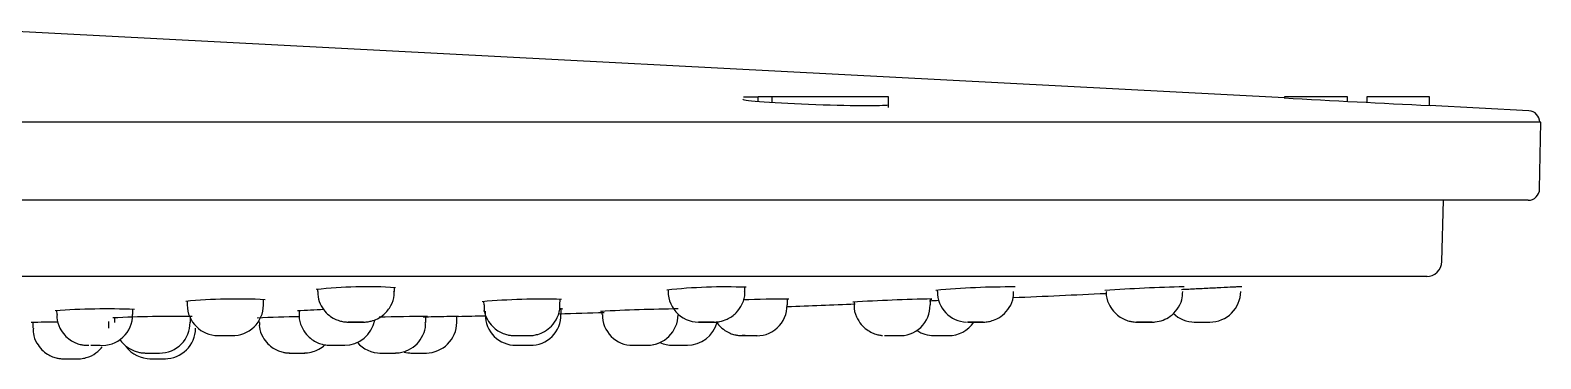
# Model space of a CAD drawing. Header units: millimetres. Extents: x -60 to 7633, y -2614 to 2146.
# Drawn here: x 7555.1 to 7633.2, y 1950.5 to 1967.5 of the extents above; entities that cross this region are included whole.
import ezdxf

# ---------------------------------------------------------------- set-up
doc = ezdxf.new("R2010")
doc.units = ezdxf.units.MM
doc.layers.get('0').update_dxf_attribs({"color": 250})

msp = doc.modelspace()

# ---------------------------------------------------------------- linework, layer by layer
at = {"linetype": 'Continuous'}
for p, q in [((7619.945, 1963.986), (7553.064, 1967.491)), ((7591.973, 1964.039), (7592.742, 1964.039)), ((7593.449, 1964.039), (7592.742, 1964.039)), ((7592.742, 1963.813), (7592.742, 1964.039)), ((7599.473, 1964.039), (7593.449, 1964.039)), ((7593.449, 1964.039), (7593.449, 1963.759)), ((7599.473, 1963.489), (7599.473, 1964.039)), ((7623.195, 1964.039), (7619.945, 1964.039)), ((7619.945, 1964.039), (7619.945, 1963.986)), ((7623.195, 1963.812), (7623.195, 1964.039)), ((7627.445, 1964.039), (7624.195, 1964.039)), ((7624.195, 1964.039), (7624.195, 1963.76)), ((7627.445, 1963.593), (7627.445, 1964.039)), ((7632.576, 1963.324), (7627.445, 1963.593)), ((7633.195, 1962.725), (7423.195, 1962.725)), ((7633.134, 1959.282), (7633.195, 1962.725)), ((7632.535, 1958.692), (7423.855, 1958.692)), ((7628.08, 1955.523), (7628.163, 1958.692)), ((7627.327, 1954.746), (7528.197, 1954.746)), ((7569.955, 1954.083), (7569.956, 1953.978)), ((7573.933, 1953.978), (7573.935, 1954.154)), ((7588.077, 1954.06), (7588.078, 1953.977)), ((7592.055, 1953.978), (7592.057, 1954.207)), ((7601.983, 1954.042), (7601.983, 1953.977)), ((7617.683, 1953.978), (7617.683, 1953.978)), ((7556.474, 1952.991), (7556.476, 1952.778)), ((7560.413, 1952.778), (7560.415, 1953.058)), ((7563.22, 1953.478), (7563.222, 1953.278)), ((7567.167, 1953.278), (7567.17, 1953.564)), ((7569.004, 1952.976), (7569.006, 1952.777)), ((7578.546, 1953.459), (7578.548, 1953.278)), ((7582.493, 1953.278), (7582.496, 1953.577)), ((7582.558, 1952.778), (7582.56, 1953.075)), ((7594.253, 1953.278), (7594.256, 1953.585)), ((7597.699, 1953.431), (7597.7, 1953.278)), ((7601.646, 1953.278), (7601.649, 1953.587)), ((7555.241, 1952.37), (7555.244, 1952.077)), ((7559.169, 1952.078), (7559.172, 1952.418)), ((7559.461, 1952.616), (7559.464, 1952.377)), ((7563.394, 1952.378), (7563.396, 1952.681)), ((7566.932, 1952.499), (7566.933, 1952.377)), ((7575.558, 1952.378), (7575.561, 1952.686)), ((7577.16, 1952.378), (7577.162, 1952.685)), ((7578.619, 1952.964), (7578.621, 1952.777)), ((7584.663, 1952.954), (7584.665, 1952.777)), ((7613.109, 1952.392), (7612.297, 1952.392)), ((7615.278, 1952.392), (7616.091, 1952.392)), ((7564.8, 1951.692), (7565.552, 1951.692)), ((7564.867, 1951.692), (7565.268, 1951.692)), ((7565.268, 1951.692), (7565.496, 1951.692)), ((7580.126, 1951.692), (7580.918, 1951.692)), ((7580.153, 1951.692), (7580.888, 1951.692)), ((7591.885, 1951.692), (7591.937, 1951.692)), ((7591.945, 1951.692), (7592.636, 1951.692)), ((7592.04, 1951.692), (7592.519, 1951.692)), ((7592.658, 1951.692), (7592.679, 1951.692)), ((7599.277, 1951.692), (7600.073, 1951.692)), ((7599.297, 1951.692), (7599.731, 1951.692)), ((7599.303, 1951.692), (7599.539, 1951.692)), ((7599.57, 1951.692), (7599.914, 1951.692)), ((7601.798, 1951.692), (7602.595, 1951.692)), ((7558.241, 1951.192), (7558.731, 1951.192)), ((7561.095, 1950.792), (7561.795, 1950.792)), ((7568.494, 1950.792), (7569.296, 1950.792)), ((7568.528, 1950.792), (7569.047, 1950.792)), ((7570.57, 1951.192), (7571.372, 1951.192)), ((7570.639, 1951.192), (7571.345, 1951.192)), ((7573.189, 1950.792), (7573.99, 1950.792)), ((7573.224, 1950.792), (7573.936, 1950.792)), ((7574.791, 1950.792), (7575.593, 1950.792)), ((7580.184, 1951.192), (7580.987, 1951.192)), ((7580.214, 1951.192), (7580.74, 1951.192)), ((7586.227, 1951.192), (7587.031, 1951.192)), ((7586.259, 1951.192), (7586.669, 1951.192)), ((7586.27, 1951.192), (7586.835, 1951.192)), ((7588.288, 1951.192), (7589.092, 1951.192)), ((7556.805, 1950.492), (7557.605, 1950.492)), ((7556.841, 1950.492), (7557.354, 1950.492)), ((7561.293, 1950.492), (7562.093, 1950.492))]:
    msp.add_line(p, q, dxfattribs=at)
for centre, radius, start, end in [((7719.457, 3791.039), 1829.761, 266.881696, 267.118304), ((7632.545, 1962.725), 0.6, 0, 87), ((7632.535, 1959.292), 0.6, 270, 359), ((7627.28, 1955.545), 0.8, 269.99997, 358.8366), ((7572.529, 1930.776), 23.441, 86.41518, 96.4527), ((7591.079, 1925.508), 28.703, 87.92929, 96.12561), ((7589.682, 1953.989), 1.603, 180.24811, 275.01606), ((7605.722, 1913.747), 40.462, 89.57572, 95.38941), ((7603.563, 1953.953), 1.56, 179.10537, 268.12515), ((7540.695, 3452.242), 1500, 272.492742, 272.675285), ((7616.515, 1875.498), 78.74, 91.27489, 94.2621), ((7616.083, 1953.992), 1.6, 270.00861, 359.64146), ((7559.031, 1916.358), 36.715, 87.71603, 94.11843), ((7565.779, 1925.031), 28.554, 87.05753, 95.29339), ((7564.82, 1953.288), 1.596, 180.34093, 270.01694), ((7565.569, 1953.287), 1.596, 268.67992, 359.55353), ((7571.987, 1908.296), 44.774, 92.18337, 93.92192), ((7581.533, 1918.604), 34.975, 88.30044, 95.02372), ((7582.341, 1889.818), 63.251, 89.73027, 89.84669), ((7590.45, 1829.594), 123.493, 90.85495, 92.72297), ((7594.031, 1904.241), 49.338, 89.65246, 92.41055), ((7592.668, 1953.245), 1.564, 263.53538, 1.19803), ((7540.695, 3452.242), 1500, 272.045656, 272.179786), ((7603.482, 1857.411), 96.191, 91.0477, 93.49194), ((7600.065, 1953.245), 1.557, 265.94291, 1.19706), ((7595.935, 2047.822), 94.414, 273.47709, 273.51495), ((7558.976, 1806.492), 145.924, 90.95561, 91.4999), ((7558.824, 1952.763), 1.577, 265.29744, 0.4921), ((7562.438, 1890.614), 62.068, 89.03918, 92.82513), ((7561.815, 1952.347), 1.555, 269.28283, 1.184), ((7570.654, 1864.491), 88.191, 91.05079, 92.47373), ((7571.344, 1952.789), 1.597, 270.00895, 349.39152), ((7577.447, 1779.2), 173.495, 90.59587, 91.41958), ((7575.56, 1952.392), 1.6, 270.00299, 359.37096), ((7540.695, 3452.242), 1500, 271.396264, 271.448556), ((7582.341, 1889.818), 63.251, 93.40796, 93.44632), ((7580.213, 1952.775), 1.584, 180.03047, 270.05011), ((7580.972, 1952.762), 1.57, 269.43581, 0.56364), ((7540.695, 3452.242), 1500, 271.595032, 271.684295), ((7586.245, 1952.749), 1.557, 178.9353, 270.51347), ((7587.002, 1952.792), 1.6, 270.00125, 359.35617), ((7589.063, 1952.792), 1.6, 269.99972, 345.58501), ((7602.567, 1953.292), 1.6, 269.97395, 325.78203), ((7612.896, 1455.866), 496.526, 89.99013, 90.06502), ((7615.306, 1953.992), 1.6, 225.7149, 270.073), ((7562.057, 1952.092), 1.6, 270.00344, 359.37095), ((7591.986, 1949.094), 2.599, 88.35277, 91.65898), ((7601.822, 1953.292), 1.6, 236.50545, 270.01327), ((7561.332, 1952.092), 1.6, 217.13695, 270.00767), ((7573.21, 1952.352), 1.561, 220.27112, 270.50734), ((7574.829, 1952.392), 1.6, 255.67246, 270.01905), ((7587.002, 1952.792), 1.6, 270.00125, 294.44135), ((7588.326, 1952.792), 1.6, 245.54243, 270.03381)]:
    msp.add_arc(centre, radius, start, end, dxfattribs=at)
for centre, major_axis, ratio in [((7571.94, 1952.392), (-0.402, 0), 0.000152), ((7590.059, 1952.392), (-0.403, 0), 0.000123), ((7603.963, 1952.392), (-0.405, 0), 0.000087)]:
    msp.add_ellipse(centre, major_axis=major_axis, ratio=ratio, dxfattribs=at)
for points, knots in [([(7591.95, 1963.928), (7591.95, 1963.928), (7591.95, 1963.928), (7591.951, 1963.89), (7592.359, 1963.838), (7593.749, 1963.735), (7594.724, 1963.684), (7596.716, 1963.612), (7597.693, 1963.592), (7599.045, 1963.592), (7599.445, 1963.61), (7599.492, 1963.642)], [0.1248187, 0.1248187, 0.1248187, 0.1248187, 0.125, 0.125, 0.25, 0.25, 0.375, 0.375, 0.5, 0.5, 0.6174079, 0.6174079, 0.6174079, 0.6174079]), ([(7569.97, 1953.978), (7569.982, 1953.783), (7570.009, 1953.464), (7570.248, 1953.037), (7570.529, 1952.746), (7570.814, 1952.563), (7571.07, 1952.461), (7571.276, 1952.413), (7571.42, 1952.396), (7571.501, 1952.393), (7571.534, 1952.392), (7571.542, 1952.392), (7571.547, 1952.392), (7571.554, 1952.392), (7571.57, 1952.392), (7571.619, 1952.392), (7571.71, 1952.392), (7571.767, 1952.392), (7571.787, 1952.392)], [0, 0, 0, 0, 0.183941, 0.348423, 0.484845, 0.600062, 0.694675, 0.767587, 0.817362, 0.844421, 0.8499, 0.853087, 0.856385, 0.861999, 0.877543, 0.930046, 0.978897, 1, 1, 1, 1]), ([(7571.787, 1952.392), (7571.838, 1952.392), (7571.927, 1952.392), (7572.08, 1952.392), (7572.208, 1952.392), (7572.302, 1952.392), (7572.327, 1952.392), (7572.338, 1952.392), (7572.342, 1952.392), (7572.348, 1952.392), (7572.373, 1952.392), (7572.437, 1952.395), (7572.563, 1952.406), (7572.783, 1952.448), (7573.08, 1952.561), (7573.452, 1952.812), (7573.769, 1953.222), (7573.938, 1953.671), (7573.917, 1953.909), (7573.91, 1953.978)], [0, 0, 0, 0, 0.045487, 0.090878, 0.136068, 0.181275, 0.226973, 0.231257, 0.233871, 0.2357, 0.238846, 0.257934, 0.294126, 0.356671, 0.464658, 0.58553, 0.766089, 0.941395, 1, 1, 1, 1]), ([(7589.822, 1952.392), (7589.867, 1952.392), (7589.947, 1952.392), (7590.1, 1952.392), (7590.244, 1952.392), (7590.364, 1952.392), (7590.428, 1952.392), (7590.451, 1952.392), (7590.456, 1952.392), (7590.46, 1952.392), (7590.464, 1952.392), (7590.47, 1952.392), (7590.487, 1952.392), (7590.525, 1952.393), (7590.617, 1952.399), (7590.827, 1952.427), (7591.194, 1952.544), (7591.622, 1952.846), (7591.933, 1953.318), (7592.077, 1953.736), (7592.045, 1953.945), (7592.039, 1953.98)], [0, 0, 0, 0, 0.044055, 0.088139, 0.131933, 0.175669, 0.219539, 0.241763, 0.2537, 0.256259, 0.257789, 0.259415, 0.263464, 0.272924, 0.293822, 0.34525, 0.462937, 0.635747, 0.800335, 0.971302, 1, 1, 1, 1]), ([(7603.658, 1952.392), (7603.694, 1952.392), (7603.758, 1952.392), (7603.903, 1952.392), (7604.052, 1952.392), (7604.191, 1952.392), (7604.298, 1952.392), (7604.354, 1952.392), (7604.357, 1952.392), (7604.366, 1952.392), (7604.369, 1952.392), (7604.379, 1952.392), (7604.409, 1952.393), (7604.516, 1952.397), (7604.716, 1952.424), (7605.032, 1952.523), (7605.405, 1952.746), (7605.746, 1953.136), (7605.946, 1953.591), (7605.939, 1953.865), (7605.934, 1953.979)], [0, 0, 0, 0, 0.042733, 0.085717, 0.128242, 0.170654, 0.213138, 0.255748, 0.277501, 0.27913, 0.280262, 0.28191, 0.288452, 0.305538, 0.375958, 0.462529, 0.592401, 0.747793, 0.909919, 1, 1, 1, 1]), ([(7610.736, 1953.979), (7610.732, 1953.951), (7610.703, 1953.747), (7610.83, 1953.364), (7611.073, 1952.963), (7611.362, 1952.697), (7611.643, 1952.534), (7611.889, 1952.446), (7612.083, 1952.407), (7612.213, 1952.395), (7612.284, 1952.392), (7612.31, 1952.392), (7612.316, 1952.392), (7612.32, 1952.392), (7612.324, 1952.392), (7612.331, 1952.392), (7612.342, 1952.392), (7612.351, 1952.392)], [0, 0, 0, 0, 0.028565, 0.249448, 0.424113, 0.570511, 0.693726, 0.793888, 0.869543, 0.919305, 0.944594, 0.948928, 0.951478, 0.954097, 0.958506, 0.969907, 1, 1, 1, 1]), ([(7612.351, 1952.392), (7612.375, 1952.392), (7612.42, 1952.392), (7612.546, 1952.392), (7612.692, 1952.392), (7612.841, 1952.392), (7612.971, 1952.392), (7613.066, 1952.392), (7613.096, 1952.392), (7613.102, 1952.392), (7613.103, 1952.392), (7613.106, 1952.392), (7613.109, 1952.392), (7613.122, 1952.392), (7613.176, 1952.393), (7613.364, 1952.406), (7613.675, 1952.479), (7614.073, 1952.692), (7614.424, 1953.043), (7614.665, 1953.509), (7614.679, 1953.819), (7614.682, 1953.979)], [0, 0, 0, 0, 0.041456, 0.083614, 0.124915, 0.166056, 0.207253, 0.248522, 0.289851, 0.295206, 0.299122, 0.300092, 0.300878, 0.302257, 0.311955, 0.346235, 0.460964, 0.578378, 0.72278, 0.87686, 1, 1, 1, 1]), ([(7617.745, 1954.222), (7617.737, 1954.222), (7617.723, 1954.221), (7617.606, 1954.215), (7617.416, 1954.206), (7617.07, 1954.188), (7616.492, 1954.159), (7615.686, 1954.119), (7615.043, 1954.087), (7614.712, 1954.07), (7614.622, 1954.066)], [0, 0, 0, 0, 0.0602653, 0.1222828, 0.1860571, 0.2515925, 0.3769157, 0.5022961, 0.6266257, 0.675991, 0.675991, 0.675991, 0.675991]), ([(7578.574, 1953.278), (7578.567, 1953.186), (7578.552, 1952.938), (7578.713, 1952.536), (7578.976, 1952.177), (7579.265, 1951.943), (7579.538, 1951.804), (7579.771, 1951.732), (7579.948, 1951.702), (7580.061, 1951.694), (7580.118, 1951.692), (7580.138, 1951.692), (7580.141, 1951.692), (7580.143, 1951.692), (7580.145, 1951.692), (7580.148, 1951.692), (7580.151, 1951.692), (7580.153, 1951.692)], [0, 0, 0, 0, 0.098662, 0.30897, 0.478731, 0.622032, 0.741834, 0.837674, 0.907865, 0.951474, 0.971497, 0.974357, 0.975824, 0.977142, 0.979163, 0.983585, 1, 1, 1, 1]), ([(7580.89, 1951.692), (7580.892, 1951.692), (7580.895, 1951.692), (7580.898, 1951.692), (7580.902, 1951.692), (7580.911, 1951.692), (7580.93, 1951.692), (7580.995, 1951.694), (7581.138, 1951.706), (7581.394, 1951.761), (7581.726, 1951.905), (7582.093, 1952.192), (7582.374, 1952.626), (7582.516, 1953.039), (7582.484, 1953.245), (7582.479, 1953.276)], [0, 0, 0, 0, 0.011927, 0.016407, 0.01952, 0.022228, 0.028678, 0.041853, 0.100181, 0.198173, 0.350441, 0.525509, 0.739767, 0.965812, 1, 1, 1, 1]), ([(7597.708, 1953.28), (7597.705, 1953.263), (7597.674, 1953.065), (7597.797, 1952.685), (7598.037, 1952.278), (7598.326, 1952.006), (7598.607, 1951.84), (7598.854, 1951.75), (7599.039, 1951.71), (7599.128, 1951.702), (7599.16, 1951.699)], [0, 0, 0, 0, 0.020315, 0.268527, 0.464074, 0.627732, 0.765574, 0.877842, 0.962963, 1, 1, 1, 1]), ([(7556.497, 1952.777), (7556.49, 1952.72), (7556.466, 1952.496), (7556.608, 1952.104), (7556.861, 1951.723), (7557.15, 1951.472), (7557.427, 1951.32), (7557.667, 1951.239), (7557.854, 1951.205), (7557.974, 1951.194), (7558.041, 1951.192), (7558.062, 1951.192), (7558.067, 1951.192), (7558.071, 1951.192), (7558.077, 1951.192), (7558.088, 1951.192), (7558.115, 1951.192), (7558.136, 1951.192)], [0, 0, 0, 0, 0.058537, 0.266798, 0.433147, 0.573142, 0.690639, 0.785484, 0.856157, 0.901486, 0.923394, 0.926825, 0.929204, 0.932252, 0.938122, 0.957933, 1, 1, 1, 1]), ([(7566.959, 1952.378), (7566.952, 1952.287), (7566.937, 1952.04), (7567.097, 1951.639), (7567.359, 1951.279), (7567.649, 1951.044), (7567.922, 1950.904), (7568.155, 1950.832), (7568.333, 1950.802), (7568.445, 1950.793), (7568.504, 1950.792), (7568.523, 1950.792), (7568.526, 1950.792), (7568.527, 1950.792), (7568.528, 1950.792)], [0, 0, 0, 0, 0.09934, 0.314859, 0.488739, 0.635501, 0.758223, 0.856444, 0.928442, 0.973247, 0.993834, 0.996625, 0.998362, 1, 1, 1, 1]), ([(7569.019, 1952.779), (7569.014, 1952.749), (7568.985, 1952.544), (7569.113, 1952.16), (7569.357, 1951.761), (7569.646, 1951.495), (7569.926, 1951.333), (7570.172, 1951.246), (7570.365, 1951.207), (7570.494, 1951.194), (7570.564, 1951.192), (7570.59, 1951.192), (7570.596, 1951.192), (7570.6, 1951.192), (7570.604, 1951.192), (7570.611, 1951.192), (7570.626, 1951.192), (7570.639, 1951.192)], [0, 0, 0, 0, 0.031194, 0.251391, 0.425679, 0.571825, 0.694798, 0.794703, 0.870074, 0.919541, 0.944576, 0.948827, 0.951343, 0.953987, 0.958456, 0.970181, 1, 1, 1, 1]), ([(7573.936, 1950.792), (7573.944, 1950.792), (7573.954, 1950.792), (7573.957, 1950.792), (7573.958, 1950.792), (7573.96, 1950.792), (7573.961, 1950.792), (7573.963, 1950.792), (7573.968, 1950.792), (7573.979, 1950.792), (7574.001, 1950.792), (7574.042, 1950.794), (7574.126, 1950.799), (7574.298, 1950.823), (7574.62, 1950.913), (7575.023, 1951.156), (7575.369, 1951.581), (7575.552, 1952.023), (7575.538, 1952.282), (7575.532, 1952.378)], [0, 0, 0, 0, 0.018116, 0.031505, 0.038693, 0.040312, 0.040987, 0.041656, 0.043289, 0.046955, 0.054303, 0.068067, 0.09486, 0.151431, 0.268567, 0.480239, 0.682495, 0.899436, 1, 1, 1, 1]), ([(7577.245, 1952.687), (7577.237, 1952.687), (7577.223, 1952.687), (7577.105, 1952.684), (7576.914, 1952.68), (7576.566, 1952.672), (7576.053, 1952.66), (7575.603, 1952.649), (7575.413, 1952.645)], [0, 0, 0, 0, 0.0603925, 0.1226003, 0.1866242, 0.2524646, 0.378123, 0.4666353, 0.4666353, 0.4666353, 0.4666353]), ([(7590.586, 1952.392), (7590.631, 1952.325), (7590.756, 1952.166), (7590.994, 1951.963), (7591.27, 1951.815), (7591.509, 1951.737), (7591.691, 1951.704), (7591.812, 1951.694), (7591.873, 1951.692), (7591.897, 1951.692), (7591.901, 1951.692), (7591.903, 1951.692), (7591.904, 1951.692), (7591.904, 1951.692)], [0.3759892, 0.3759892, 0.3759892, 0.3759892, 0.4722568, 0.621451, 0.7465412, 0.847274, 0.9219863, 0.9694996, 0.9922728, 0.9961382, 0.9978257, 0.9991435, 1, 1, 1, 1]), ([(7555.27, 1952.078), (7555.264, 1951.976), (7555.253, 1951.721), (7555.42, 1951.317), (7555.685, 1950.964), (7555.974, 1950.735), (7556.246, 1950.599), (7556.477, 1950.53), (7556.65, 1950.501), (7556.761, 1950.493), (7556.816, 1950.492), (7556.836, 1950.492), (7556.839, 1950.492), (7556.84, 1950.492), (7556.841, 1950.492), (7556.841, 1950.492)], [0, 0, 0, 0, 0.111428, 0.324289, 0.496591, 0.64212, 0.763636, 0.86058, 0.93121, 0.974671, 0.994291, 0.997125, 0.998446, 0.999537, 1, 1, 1, 1]), ([(7559.742, 1951.492), (7559.795, 1951.413), (7559.931, 1951.245), (7560.182, 1951.042), (7560.455, 1950.903), (7560.688, 1950.831), (7560.865, 1950.802), (7560.976, 1950.793), (7561.035, 1950.792), (7561.053, 1950.792), (7561.057, 1950.792), (7561.059, 1950.792), (7561.063, 1950.792), (7561.069, 1950.792), (7561.084, 1950.792), (7561.095, 1950.792)], [0.3582647, 0.3582647, 0.3582647, 0.3582647, 0.4673632, 0.6070303, 0.7237858, 0.8171707, 0.8855394, 0.9279874, 0.9473624, 0.9500023, 0.9518166, 0.9541024, 0.958386, 0.9714925, 1, 1, 1, 1]), ([(7565.083, 1951.692), (7565.101, 1951.692), (7565.156, 1951.692), (7565.275, 1951.692), (7565.4, 1951.692), (7565.465, 1951.692), (7565.49, 1951.692)], [0, 0, 0, 0, 0.0161967, 0.0604408, 0.1047772, 0.1429661, 0.1429661, 0.1429661, 0.1429661]), ([(7557.569, 1950.492), (7557.569, 1950.492), (7557.57, 1950.492), (7557.57, 1950.492), (7557.572, 1950.492), (7557.573, 1950.492), (7557.578, 1950.492), (7557.601, 1950.492), (7557.646, 1950.493), (7557.737, 1950.499), (7557.907, 1950.522), (7558.225, 1950.611), (7558.567, 1950.815), (7558.765, 1951.025), (7558.832, 1951.111)], [0, 0, 0, 0, 0.0013327, 0.004072, 0.0054583, 0.006397, 0.0075598, 0.0110665, 0.0340323, 0.0621808, 0.1203022, 0.2392769, 0.4568181, 0.5858915, 0.5858915, 0.5858915, 0.5858915]), ([(7569.263, 1950.792), (7569.263, 1950.792), (7569.264, 1950.792), (7569.265, 1950.792), (7569.267, 1950.792), (7569.271, 1950.792), (7569.284, 1950.792), (7569.311, 1950.792), (7569.464, 1950.799), (7569.714, 1950.843), (7570.052, 1950.985), (7570.247, 1951.124), (7570.341, 1951.21)], [0, 0, 0, 0, 0.004912, 0.0077146, 0.008806, 0.0099464, 0.0130581, 0.0244452, 0.0422532, 0.195511, 0.3249215, 0.4777326, 0.4777326, 0.4777326, 0.4777326]), ([(7556.956, 1950.492), (7556.981, 1950.492), (7557.034, 1950.492), (7557.157, 1950.492), (7557.295, 1950.492), (7557.423, 1950.492), (7557.519, 1950.492), (7557.558, 1950.492), (7557.566, 1950.492), (7557.567, 1950.492), (7557.567, 1950.492)], [0, 0, 0, 0, 0.0150485, 0.0368649, 0.0586205, 0.0804563, 0.102282, 0.1240652, 0.1294815, 0.1321236, 0.1321236, 0.1321236, 0.1321236])]:
    msp.add_open_spline(points, degree=3, knots=knots, dxfattribs=at)
msp.add_open_spline([(7602.084, 1953.5), (7601.918, 1953.493), (7601.754, 1953.486), (7601.595, 1953.48)], degree=3, dxfattribs=at)

doc.saveas('drawing.dxf')
